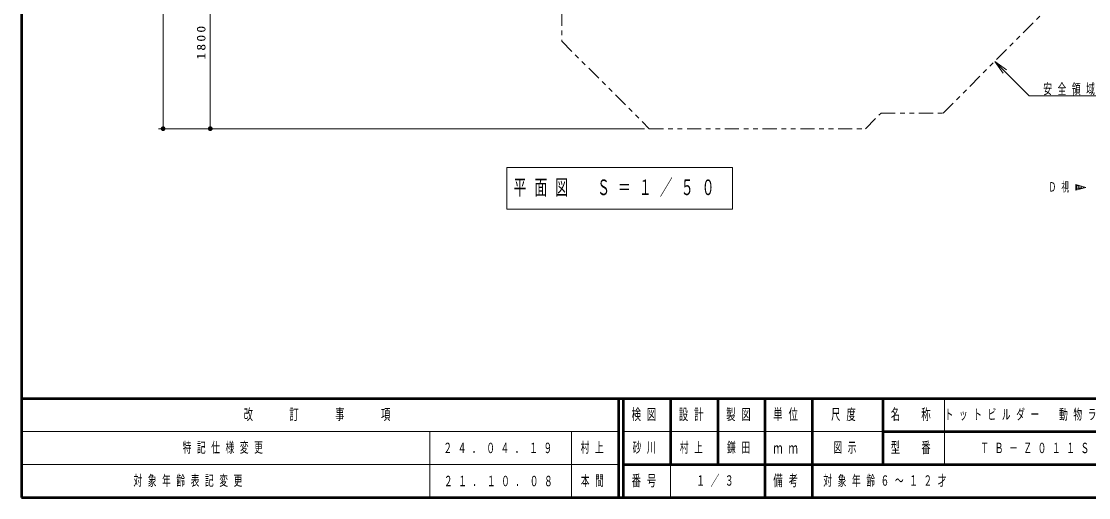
# Model space of a CAD drawing. Units: millimetres on the paper, scale 1:50. Extents: x -365 to 0, y -594 to 257.
# Drawn here: x -365 to -138.9, y 0 to 100.8 of the extents above; entities that cross this region are included whole.
import ezdxf

# ---------------------------------------------------------------- set-up
doc = ezdxf.new("R2010")
doc.units = ezdxf.units.MM
doc.linetypes.add('USER3', pattern=[8, 3, -1, 1, -1, 1, -1])
doc.layers.add('LY_1', color=140, linetype='Continuous', lineweight=50)
doc.styles.add('ＭＳ ゴシック', font='')
doc.styles.get('ＭＳ ゴシック').set_extended_font_data('MS Gothic')

# ---------------------------------------------------------------- blocks, each defined once
blk = doc.blocks.new('filled_dot')
at = {"color": 0, "linetype": 'Continuous', "lineweight": -2, "const_width": 1.25}
blk.add_lwpolyline([(-0.625, 0, 1), (0.625, 0, 1)], format="xyb", close=True, dxfattribs=at)

msp = doc.modelspace()

# ---------------------------------------------------------------- linework, layer by layer
at = {"layer": 'LY_1', "color": 7}
for p, q in [((-365, 257), (-365, 0)), ((-365, 21), (0, 21)), ((-365, 0), (0, 0))]:
    msp.add_line(p, q, dxfattribs=at)
at = {"layer": 'LY_1', "color": 7, "lineweight": 13}
for p, q in [((-334.978, 78.096), (-334.978, 197.496)), ((-324.978, 78.096), (-324.978, 114.096)), ((-157.059, 89.851), (-158.827, 92.326)), ((-158.827, 92.326), (-156.352, 90.558)), ((-158.827, 92.326), (-156.705, 90.204)), ((-158.827, 92.326), (-151.521, 85.02)), ((-151.521, 85.02), (-127.55, 85.02)), ((-325.978, 78.096), (-335.978, 78.096)), ((-233.006, 78.096), (-325.978, 78.096)), ((-262.147, 69.894), (-262.147, 61.094)), ((-214.347, 69.894), (-262.147, 69.894)), ((-214.347, 61.094), (-214.347, 69.894)), ((-139.505, 65.678), (-141.665, 66.257)), ((-141.665, 65.099), (-141.665, 66.257)), ((-141.665, 66), (-140.706, 66)), ((-141.665, 65.099), (-139.505, 65.678)), ((-141.5, 65.143), (-141.5, 66.213)), ((-141, 65.277), (-141, 66.079)), ((-140.5, 65.411), (-140.5, 65.945)), ((-140, 65.545), (-140, 65.811)), ((-141.665, 65.5), (-140.169, 65.5)), ((-262.147, 61.094), (-214.347, 61.094)), ((-169.5, 21), (-169.5, 7)), ((-365, 14), (-238.5, 14)), ((-278.5, 14), (-278.5, 0)), ((-248.5, 14), (-248.5, 0)), ((-237.5, 14), (-182.5, 14)), ((-365, 7), (-238.5, 7)), ((-227.5, 7), (-227.5, 0))]:
    msp.add_line(p, q, dxfattribs=at)
at = {"layer": 'LY_1'}
for p, q in [((-238.5, 21), (-238.5, 0)), ((-237.5, 21), (-237.5, 0)), ((-227.5, 21), (-227.5, 7)), ((-217.5, 21), (-217.5, 7)), ((-207.5, 21), (-207.5, 0)), ((-197.5, 21), (-197.5, 7)), ((-182.5, 21), (-182.5, 7)), ((-182.5, 14), (-70, 14)), ((-237.5, 7), (0, 7)), ((-197.5, 7), (-197.5, 0))]:
    msp.add_line(p, q, dxfattribs=at)
at = {"layer": 'LY_1', "color": 7, "linetype": 'USER3', "lineweight": 13}
msp.add_lwpolyline([(-314.978, 169.373), (-314.978, 136.219), (-289.656, 110.896), (-250.495, 110.896), (-250.495, 96.585), (-232.006, 78.096), (-186.19, 78.096), (-182.887, 81.399), (-169.754, 81.399), (-148.422, 102.731), (-148.422, 167.28), (-174.71, 193.568), (-182.261, 193.568), (-186.189, 197.496), (-231.583, 197.496), (-234.383, 194.696), (-289.656, 194.696)], close=True, dxfattribs=at)

# ---------------------------------------------------------------- block references
at = {"layer": 'LY_1', "color": 7, "lineweight": 13, "xscale": 0.4, "yscale": 0.4, "rotation": 90}
for p in [(-334.978, 78.096), (-324.978, 78.096)]:
    msp.add_blockref('filled_dot', p, dxfattribs=at)

# ---------------------------------------------------------------- texts
at = {"layer": 'LY_1', "color": 7, "insert": (-325.978, 96.517), "char_height": 1.833, "attachment_point": 8, "rotation": 90, "style": 'ＭＳ ゴシック'}
msp.add_mtext('\\T1.33;\\W1.15;1800', dxfattribs=at)
at = {"layer": 'LY_1', "color": 7, "style": 'ＭＳ ゴシック'}
for s, insert, char_height, attachment_point in [('\\T1.64;\\W0.6;安全領域を示す', (-148.55, 85.17), 2.199, 7), ('\\T1.64;\\W0.6;平面図\u3000Ｓ＝１／５０', (-260.747, 65.494), 3.299, 4), ('\\T1.64;\\W0.6;Ｄ視', (-144.725, 65.678), 1.979, 5), ('\\T1.64;\\W0.6;改\u3000\u3000訂\u3000\u3000事\u3000\u3000項', (-301.75, 17.5), 2.346, 5), ('\\T1.64;\\W0.6;検図', (-232.5, 17.5), 2.346, 5), ('\\T1.64;\\W0.6;設計', (-222.5, 17.5), 2.346, 5), ('\\T1.64;\\W0.6;製図', (-212.5, 17.5), 2.346, 5), ('\\T1.64;\\W0.6;単位', (-202.5, 17.5), 2.346, 5), ('\\T1.64;\\W0.6;尺度', (-190.25, 17.5), 2.346, 5), ('\\T1.64;\\W0.6;名\u3000称', (-176, 17.5), 2.346, 5), ('\\T1.64;\\W0.6;トットビルダー\u3000動物ランド', (-149.75, 17.5), 2.199, 5), ('\\T1.64;\\W0.6;特記仕様変更', (-321.75, 10.5), 2.199, 5), ('\\T1.64;\\W0.6;２４．０４．１９', (-263.5, 10.5), 2.199, 5), ('\\T1.64;\\W0.6;村上', (-243.5, 10.5), 2.199, 5), ('\\T1.64;\\W0.6;砂川', (-232.5, 10.5), 2.199, 5), ('\\T1.64;\\W0.6;村上', (-222.5, 10.5), 2.199, 5), ('\\T1.64;\\W0.6;鎌田', (-212.5, 10.5), 2.199, 5), ('\\T1.64;\\W0.6;図示', (-193, 10.5), 2.199, 4), ('\\T1.64;\\W0.6;型\u3000番', (-176, 10.5), 2.346, 5), ('\\T1.64;\\W0.6;ＴＢ－Ｚ０１１Ｓ', (-149.75, 10.5), 2.199, 5), ('\\T1.64;\\W0.6;ｍｍ', (-202.5, 10.5), 2.346, 5), ('\\T1.64;\\W0.6;対象年齢表記変更', (-341.25, 3.5), 2.199, 4), ('\\T1.64;\\W0.6;２１．１０．０８', (-275.5, 3.5), 2.199, 4), ('\\T1.64;\\W0.6;本間', (-246.5, 3.5), 2.199, 4), ('\\T1.64;\\W0.6;番号', (-232.5, 3.5), 2.346, 5), ('\\T1.64;\\W0.6;１／３', (-217.5, 3.5), 2.199, 5), ('\\T1.64;\\W0.6;備考', (-202.5, 3.5), 2.346, 5), ('\\T1.64;\\W0.6;対象年齢６～１２才', (-181.5, 3.5), 2.199, 5)]:
    msp.add_mtext(s, dxfattribs=dict(at, insert=insert, char_height=char_height, attachment_point=attachment_point))

doc.saveas('drawing.dxf')
